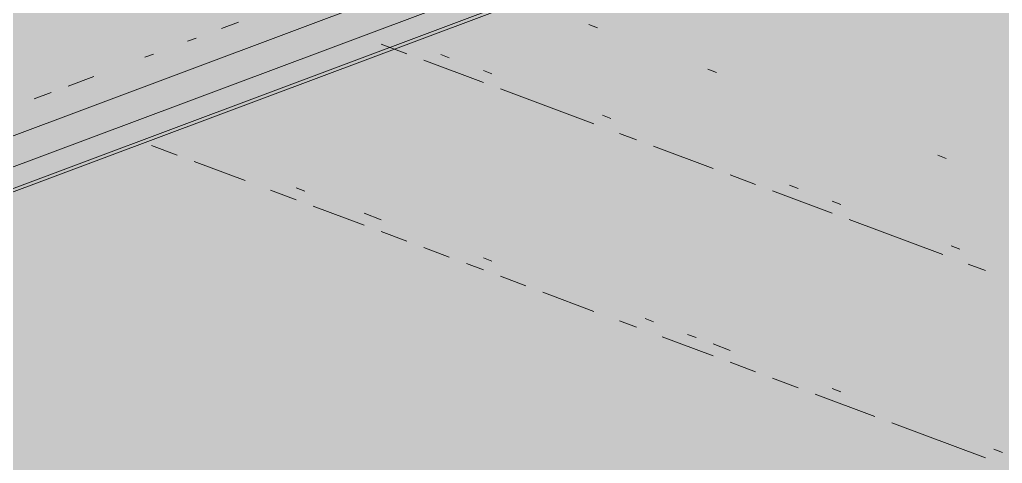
# Paper-space layout '03 3D Building and Roof' of a CAD drawing. Header units: millimetres. Extents: x 5 to 415, y 5 to 292.
# Drawn here: x 53.06 to 60.24, y 77.77 to 81.01 of the extents above; entities that cross this region are included whole.
import ezdxf

# ---------------------------------------------------------------- set-up
doc = ezdxf.new("R2010")
doc.units = ezdxf.units.MM
doc.layers.add('EXISTING', color=7, linetype='Continuous')
doc.layers.add('IMAGES', color=7, linetype='Continuous')

# ---------------------------------------------------------------- blocks, each defined once
blk = doc.blocks.new('SHEET_03')
at = {"layer": 'EXISTING', "color": 250, "lineweight": 9}
for p, q in [((46.6851, 77.7896), (71.6069, 87.1254)), ((71.4677, 86.8449), (46.7329, 77.5791)), ((46.6851, 77.4043), (71.4822, 86.6934)), ((46.5602, 77.332), (71.3573, 86.6212)), ((54.5351, 80.943), (54.6597, 80.9896)), ((57.2813, 80.948), (57.2191, 80.9713)), ((54.2859, 80.8496), (54.3482, 80.8729)), ((55.8885, 80.7581), (55.7019, 80.828)), ((53.9744, 80.7329), (54.0367, 80.7562)), ((56.1372, 80.7524), (56.1994, 80.7291)), ((56.4481, 80.5485), (56.0128, 80.7116)), ((53.4136, 80.5228), (53.6005, 80.5929)), ((56.4481, 80.6359), (56.5102, 80.6126)), ((58.1518, 80.622), (58.0896, 80.6453)), ((53.1644, 80.4295), (53.289, 80.4762)), ((57.2564, 80.2457), (56.5724, 80.5019)), ((57.3186, 80.3098), (57.3807, 80.2865)), ((57.5673, 80.1292), (57.4429, 80.1758)), ((54.2097, 80.0177), (54.0231, 80.0875)), ((58.1269, 79.9196), (57.6916, 80.0827)), ((59.8306, 79.9931), (59.7684, 80.0164)), ((54.7071, 79.8313), (54.334, 79.9711)), ((58.4378, 79.8032), (58.2512, 79.873)), ((58.6865, 79.7974), (58.7486, 79.7741)), ((55.0802, 79.6916), (54.8936, 79.7615)), ((55.0802, 79.779), (55.1423, 79.7557)), ((58.9974, 79.5935), (58.5621, 79.7566)), ((55.5776, 79.5052), (55.2045, 79.645)), ((58.9974, 79.6809), (59.0595, 79.6576)), ((55.5776, 79.5926), (55.7019, 79.5461)), ((59.8057, 79.2907), (59.1217, 79.5469)), ((55.8885, 79.3888), (55.7019, 79.4587)), ((56.1994, 79.2723), (56.0128, 79.3422)), ((59.8678, 79.3548), (59.93, 79.3315)), ((56.4481, 79.1791), (56.3237, 79.2257)), ((56.4481, 79.2666), (56.5102, 79.2433)), ((60.1166, 79.1743), (59.9922, 79.2209)), ((56.759, 79.0627), (56.5724, 79.1326)), ((57.2564, 78.8763), (56.8833, 79.0161)), ((57.5673, 78.7599), (57.4429, 78.8065)), ((57.6294, 78.824), (57.6916, 78.8007)), ((58.1269, 78.5503), (57.7538, 78.69)), ((57.9403, 78.7075), (58.0025, 78.6842)), ((58.1269, 78.6377), (58.2512, 78.5911)), ((58.4378, 78.4338), (58.2512, 78.5037)), ((58.7486, 78.3173), (58.5621, 78.3872)), ((58.9974, 78.3116), (59.0595, 78.2883)), ((59.3082, 78.1077), (58.873, 78.2707)), ((60.1166, 77.8049), (59.4326, 78.0611)), ((60.1787, 77.869), (60.2409, 77.8457))]:
    blk.add_line(p, q, dxfattribs=at)
at = {"layer": 'IMAGES', "color": 7}
for points in [[(52.997, 80.9714), (53.1684, 80.9714), (52.997, 81.1429), (53.1684, 81.1429)], [(53.1684, 80.9714), (53.8538, 80.9714), (53.1684, 81.1429), (53.8538, 81.1429)], [(53.8538, 80.9714), (54.1966, 80.9714), (53.8538, 81.1429), (54.1966, 81.1429)], [(54.1966, 80.9714), (54.3679, 80.9714), (54.1966, 81.1429), (54.3679, 81.1429)], [(54.3679, 80.9714), (54.5393, 80.9714), (54.3679, 81.1429), (54.5393, 81.1429)], [(54.5393, 80.9714), (54.7106, 80.9714), (54.5393, 81.1429), (54.7106, 81.1429)], [(54.7106, 80.9714), (55.0534, 80.9714), (54.7106, 81.1429), (55.0534, 81.1429)], [(55.0534, 80.9714), (55.2247, 80.9714), (55.0534, 81.1429), (55.2247, 81.1429)], [(55.2247, 80.9714), (55.5675, 80.9714), (55.2247, 81.1429), (55.5675, 81.1429)], [(55.5675, 80.9714), (56.2529, 80.9714), (55.5675, 81.1429), (56.2529, 81.1429)], [(56.2529, 80.9714), (56.767, 80.9714), (56.2529, 81.1429), (56.767, 81.1429)], [(56.767, 80.9714), (57.1097, 80.9714), (56.767, 81.1429), (57.1097, 81.1429)], [(57.1097, 80.9714), (57.2811, 80.9714), (57.1097, 81.1429), (57.2811, 81.1429)], [(57.2811, 80.9714), (57.6238, 80.9714), (57.2811, 81.1429), (57.6238, 81.1429)], [(57.6238, 80.9714), (66.5347, 80.9714), (57.6238, 81.1429), (66.5347, 81.1429)], [(52.997, 80.8), (53.1684, 80.8), (52.997, 80.9714), (53.1684, 80.9714)], [(53.1684, 80.8), (53.6825, 80.8), (53.1684, 80.9714), (53.6825, 80.9714)], [(53.6825, 80.8), (53.8538, 80.8), (53.6825, 80.9714), (53.8538, 80.9714)], [(53.8538, 80.8), (54.1966, 80.8), (53.8538, 80.9714), (54.1966, 80.9714)], [(54.1966, 80.8), (54.3679, 80.8), (54.1966, 80.9714), (54.3679, 80.9714)], [(54.3679, 80.8), (55.3961, 80.8), (54.3679, 80.9714), (55.3961, 80.9714)], [(55.3961, 80.8), (55.5675, 80.8), (55.3961, 80.9714), (55.5675, 80.9714)], [(55.5675, 80.8), (56.2529, 80.8), (55.5675, 80.9714), (56.2529, 80.9714)], [(56.2529, 80.8), (56.4243, 80.8), (56.2529, 80.9714), (56.4243, 80.9714)], [(56.4243, 80.8), (56.5956, 80.8), (56.4243, 80.9714), (56.5956, 80.9714)], [(56.5956, 80.8), (56.767, 80.8), (56.5956, 80.9714), (56.767, 80.9714)], [(56.767, 80.8), (57.1097, 80.8), (56.767, 80.9714), (57.1097, 80.9714)], [(57.1097, 80.8), (57.2811, 80.8), (57.1097, 80.9714), (57.2811, 80.9714)], [(57.2811, 80.8), (57.4525, 80.8), (57.2811, 80.9714), (57.4525, 80.9714)], [(57.4525, 80.8), (57.6238, 80.8), (57.4525, 80.9714), (57.6238, 80.9714)], [(57.6238, 80.8), (57.7952, 80.8), (57.6238, 80.9714), (57.7952, 80.9714)], [(57.7952, 80.8), (57.9665, 80.8), (57.7952, 80.9714), (57.9665, 80.9714)], [(57.9665, 80.8), (58.1379, 80.8), (57.9665, 80.9714), (58.1379, 80.9714)], [(58.1379, 80.8), (65.8492, 80.8), (58.1379, 80.9714), (65.8492, 80.9714)], [(52.997, 80.6286), (53.1684, 80.6286), (52.997, 80.8), (53.1684, 80.8)], [(53.1684, 80.6286), (53.3397, 80.6286), (53.1684, 80.8), (53.3397, 80.8)], [(53.3397, 80.6286), (53.5111, 80.6286), (53.3397, 80.8), (53.5111, 80.8)], [(53.5111, 80.6286), (53.6825, 80.6286), (53.5111, 80.8), (53.6825, 80.8)], [(53.6825, 80.6286), (53.8538, 80.6286), (53.6825, 80.8), (53.8538, 80.8)], [(53.8538, 80.6286), (54.0252, 80.6286), (53.8538, 80.8), (54.0252, 80.8)], [(54.0252, 80.6286), (54.1966, 80.6286), (54.0252, 80.8), (54.1966, 80.8)], [(54.1966, 80.6286), (54.3679, 80.6286), (54.1966, 80.8), (54.3679, 80.8)], [(54.3679, 80.6286), (55.2247, 80.6286), (54.3679, 80.8), (55.2247, 80.8)], [(55.2247, 80.6286), (55.7388, 80.6286), (55.2247, 80.8), (55.7388, 80.8)], [(55.7388, 80.6286), (55.9102, 80.6286), (55.7388, 80.8), (55.9102, 80.8)], [(55.9102, 80.6286), (56.0816, 80.6286), (55.9102, 80.8), (56.0816, 80.8)], [(56.0816, 80.6286), (56.2529, 80.6286), (56.0816, 80.8), (56.2529, 80.8)], [(56.2529, 80.6286), (56.4243, 80.6286), (56.2529, 80.8), (56.4243, 80.8)], [(56.4243, 80.6286), (56.5956, 80.6286), (56.4243, 80.8), (56.5956, 80.8)], [(56.5956, 80.6286), (56.767, 80.6286), (56.5956, 80.8), (56.767, 80.8)], [(56.767, 80.6286), (56.9384, 80.6286), (56.767, 80.8), (56.9384, 80.8)], [(56.9384, 80.6286), (57.2811, 80.6286), (56.9384, 80.8), (57.2811, 80.8)], [(57.2811, 80.6286), (57.4525, 80.6286), (57.2811, 80.8), (57.4525, 80.8)], [(57.4525, 80.6286), (57.6238, 80.6286), (57.4525, 80.8), (57.6238, 80.8)], [(57.6238, 80.6286), (57.7952, 80.6286), (57.6238, 80.8), (57.7952, 80.8)], [(57.7952, 80.6286), (57.9665, 80.6286), (57.7952, 80.8), (57.9665, 80.8)], [(57.9665, 80.6286), (58.1379, 80.6286), (57.9665, 80.8), (58.1379, 80.8)], [(58.1379, 80.6286), (58.4806, 80.6286), (58.1379, 80.8), (58.4806, 80.8)], [(58.4806, 80.6286), (58.652, 80.6286), (58.4806, 80.8), (58.652, 80.8)], [(58.652, 80.6286), (58.8234, 80.6286), (58.652, 80.8), (58.8234, 80.8)], [(58.8234, 80.6286), (65.3352, 80.6286), (58.8234, 80.8), (65.3352, 80.8)], [(52.997, 80.4571), (53.1684, 80.4571), (52.997, 80.6286), (53.1684, 80.6286)], [(53.1684, 80.4571), (53.3397, 80.4571), (53.1684, 80.6286), (53.3397, 80.6286)], [(53.3397, 80.4571), (53.5111, 80.4571), (53.3397, 80.6286), (53.5111, 80.6286)], [(53.5111, 80.4571), (53.6825, 80.4571), (53.5111, 80.6286), (53.6825, 80.6286)], [(53.6825, 80.4571), (54.5393, 80.4571), (53.6825, 80.6286), (54.5393, 80.6286)], [(54.5393, 80.4571), (55.0534, 80.4571), (54.5393, 80.6286), (55.0534, 80.6286)], [(55.0534, 80.4571), (55.2247, 80.4571), (55.0534, 80.6286), (55.2247, 80.6286)], [(55.2247, 80.4571), (55.3961, 80.4571), (55.2247, 80.6286), (55.3961, 80.6286)], [(55.3961, 80.4571), (55.5675, 80.4571), (55.3961, 80.6286), (55.5675, 80.6286)], [(55.5675, 80.4571), (55.7388, 80.4571), (55.5675, 80.6286), (55.7388, 80.6286)], [(55.7388, 80.4571), (55.9102, 80.4571), (55.7388, 80.6286), (55.9102, 80.6286)], [(55.9102, 80.4571), (56.0816, 80.4571), (55.9102, 80.6286), (56.0816, 80.6286)], [(56.0816, 80.4571), (56.2529, 80.4571), (56.0816, 80.6286), (56.2529, 80.6286)], [(56.2529, 80.4571), (56.5956, 80.4571), (56.2529, 80.6286), (56.5956, 80.6286)], [(56.5956, 80.4571), (56.767, 80.4571), (56.5956, 80.6286), (56.767, 80.6286)], [(56.767, 80.4571), (56.9384, 80.4571), (56.767, 80.6286), (56.9384, 80.6286)], [(56.9384, 80.4571), (57.1097, 80.4571), (56.9384, 80.6286), (57.1097, 80.6286)], [(57.1097, 80.4571), (57.2811, 80.4571), (57.1097, 80.6286), (57.2811, 80.6286)], [(57.2811, 80.4571), (57.7952, 80.4571), (57.2811, 80.6286), (57.7952, 80.6286)], [(57.7952, 80.4571), (57.9665, 80.4571), (57.7952, 80.6286), (57.9665, 80.6286)], [(57.9665, 80.2857), (58.1379, 80.2857), (57.9665, 80.6286), (58.1379, 80.6286)], [(58.1379, 80.4571), (58.3093, 80.4571), (58.1379, 80.6286), (58.3093, 80.6286)], [(58.3093, 80.4571), (58.4806, 80.4571), (58.3093, 80.6286), (58.4806, 80.6286)], [(58.4806, 80.4571), (58.8234, 80.4571), (58.4806, 80.6286), (58.8234, 80.6286)], [(58.8234, 80.4571), (58.9947, 80.4571), (58.8234, 80.6286), (58.9947, 80.6286)], [(58.9947, 80.4571), (65.1638, 80.4571), (58.9947, 80.6286), (65.1638, 80.6286)], [(52.997, 80.2857), (53.1684, 80.2857), (52.997, 80.4571), (53.1684, 80.4571)], [(53.1684, 80.2857), (53.3397, 80.2857), (53.1684, 80.4571), (53.3397, 80.4571)], [(53.3397, 80.1143), (53.6825, 80.1143), (53.3397, 80.4571), (53.6825, 80.4571)], [(53.6825, 80.1143), (53.8538, 80.1143), (53.6825, 80.4571), (53.8538, 80.4571)], [(53.8538, 80.2857), (54.1966, 80.2857), (53.8538, 80.4571), (54.1966, 80.4571)], [(54.1966, 80.2857), (54.3679, 80.2857), (54.1966, 80.4571), (54.3679, 80.4571)], [(54.3679, 80.2857), (54.882, 80.2857), (54.3679, 80.4571), (54.882, 80.4571)], [(54.882, 80.2857), (55.0534, 80.2857), (54.882, 80.4571), (55.0534, 80.4571)], [(55.0534, 80.2857), (55.2247, 80.2857), (55.0534, 80.4571), (55.2247, 80.4571)], [(55.2247, 80.1143), (55.3961, 80.1143), (55.2247, 80.4571), (55.3961, 80.4571)], [(55.3961, 80.2857), (55.5675, 80.2857), (55.3961, 80.4571), (55.5675, 80.4571)], [(55.5675, 80.2857), (55.7388, 80.2857), (55.5675, 80.4571), (55.7388, 80.4571)], [(55.7388, 80.2857), (55.9102, 80.2857), (55.7388, 80.4571), (55.9102, 80.4571)], [(55.9102, 80.2857), (56.0816, 80.2857), (55.9102, 80.4571), (56.0816, 80.4571)], [(56.0816, 80.2857), (56.2529, 80.2857), (56.0816, 80.4571), (56.2529, 80.4571)], [(56.2529, 80.2857), (56.4243, 80.2857), (56.2529, 80.4571), (56.4243, 80.4571)], [(56.4243, 80.2857), (56.5956, 80.2857), (56.4243, 80.4571), (56.5956, 80.4571)], [(56.5956, 80.2857), (56.767, 80.2857), (56.5956, 80.4571), (56.767, 80.4571)], [(56.767, 80.2857), (56.9384, 80.2857), (56.767, 80.4571), (56.9384, 80.4571)], [(56.9384, 80.2857), (57.1097, 80.2857), (56.9384, 80.4571), (57.1097, 80.4571)], [(57.1097, 80.2857), (57.2811, 80.2857), (57.1097, 80.4571), (57.2811, 80.4571)], [(57.2811, 80.2857), (57.4525, 80.2857), (57.2811, 80.4571), (57.4525, 80.4571)], [(57.4525, 80.2857), (57.6238, 80.2857), (57.4525, 80.4571), (57.6238, 80.4571)], [(57.6238, 80.2857), (57.7952, 80.2857), (57.6238, 80.4571), (57.7952, 80.4571)], [(57.7952, 80.2857), (57.9665, 80.2857), (57.7952, 80.4571), (57.9665, 80.4571)], [(58.1379, 80.2857), (58.3093, 80.2857), (58.1379, 80.4571), (58.3093, 80.4571)], [(58.3093, 80.2857), (58.4806, 80.2857), (58.3093, 80.4571), (58.4806, 80.4571)], [(58.4806, 80.2857), (58.652, 80.2857), (58.4806, 80.4571), (58.652, 80.4571)], [(58.652, 80.2857), (58.8234, 80.2857), (58.652, 80.4571), (58.8234, 80.4571)], [(58.8234, 80.2857), (58.9947, 80.2857), (58.8234, 80.4571), (58.9947, 80.4571)], [(58.9947, 80.2857), (59.5088, 80.2857), (58.9947, 80.4571), (59.5088, 80.4571)], [(59.5088, 80.2857), (59.6802, 80.2857), (59.5088, 80.4571), (59.6802, 80.4571)], [(59.6802, 80.2857), (64.4783, 80.2857), (59.6802, 80.4571), (64.4783, 80.4571)], [(52.997, 79.9429), (53.3397, 79.9429), (52.997, 80.2857), (53.3397, 80.2857)], [(53.8538, 80.1143), (54.0252, 80.1143), (53.8538, 80.2857), (54.0252, 80.2857)], [(54.0252, 80.1143), (54.1966, 80.1143), (54.0252, 80.2857), (54.1966, 80.2857)], [(54.1966, 80.1143), (54.3679, 80.1143), (54.1966, 80.2857), (54.3679, 80.2857)], [(54.3679, 80.1143), (54.5393, 80.1143), (54.3679, 80.2857), (54.5393, 80.2857)], [(54.5393, 80.1143), (54.7106, 80.1143), (54.5393, 80.2857), (54.7106, 80.2857)], [(54.7106, 80.1143), (54.882, 80.1143), (54.7106, 80.2857), (54.882, 80.2857)], [(54.882, 80.1143), (55.2247, 80.1143), (54.882, 80.2857), (55.2247, 80.2857)], [(55.3961, 80.1143), (56.2529, 80.1143), (55.3961, 80.2857), (56.2529, 80.2857)], [(56.2529, 80.1143), (56.5956, 80.1143), (56.2529, 80.2857), (56.5956, 80.2857)], [(56.5956, 80.1143), (56.767, 80.1143), (56.5956, 80.2857), (56.767, 80.2857)], [(56.767, 80.1143), (56.9384, 80.1143), (56.767, 80.2857), (56.9384, 80.2857)], [(56.9384, 80.1143), (57.1097, 80.1143), (56.9384, 80.2857), (57.1097, 80.2857)], [(57.1097, 80.1143), (57.2811, 80.1143), (57.1097, 80.2857), (57.2811, 80.2857)], [(57.2811, 80.1143), (57.4525, 80.1143), (57.2811, 80.2857), (57.4525, 80.2857)], [(57.4525, 80.1143), (57.6238, 80.1143), (57.4525, 80.2857), (57.6238, 80.2857)], [(57.6238, 80.1143), (57.7952, 80.1143), (57.6238, 80.2857), (57.7952, 80.2857)], [(57.7952, 80.1143), (57.9665, 80.1143), (57.7952, 80.2857), (57.9665, 80.2857)], [(57.9665, 80.1143), (58.3093, 80.1143), (57.9665, 80.2857), (58.3093, 80.2857)], [(58.3093, 80.1143), (58.652, 80.1143), (58.3093, 80.2857), (58.652, 80.2857)], [(58.652, 80.1143), (58.8234, 80.1143), (58.652, 80.2857), (58.8234, 80.2857)], [(58.8234, 80.1143), (58.9947, 80.1143), (58.8234, 80.2857), (58.9947, 80.2857)], [(58.9947, 80.1143), (59.1661, 80.1143), (58.9947, 80.2857), (59.1661, 80.2857)], [(59.1661, 80.1143), (59.3375, 80.1143), (59.1661, 80.2857), (59.3375, 80.2857)], [(59.3375, 80.1143), (59.5088, 80.1143), (59.3375, 80.2857), (59.5088, 80.2857)], [(59.5088, 80.1143), (59.6802, 80.1143), (59.5088, 80.2857), (59.6802, 80.2857)], [(59.6802, 80.1143), (59.8515, 80.1143), (59.6802, 80.2857), (59.8515, 80.2857)], [(59.8515, 80.1143), (60.0229, 80.1143), (59.8515, 80.2857), (60.0229, 80.2857)], [(60.0229, 80.1143), (64.1356, 80.1143), (60.0229, 80.2857), (64.1356, 80.2857)], [(53.3397, 79.9429), (53.5111, 79.9429), (53.3397, 80.1143), (53.5111, 80.1143)], [(53.5111, 79.9429), (53.6825, 79.9429), (53.5111, 80.1143), (53.6825, 80.1143)], [(53.6825, 79.9429), (54.1966, 79.9429), (53.6825, 80.1143), (54.1966, 80.1143)], [(54.1966, 79.9429), (54.3679, 79.9429), (54.1966, 80.1143), (54.3679, 80.1143)], [(54.3679, 79.9429), (54.5393, 79.9429), (54.3679, 80.1143), (54.5393, 80.1143)], [(54.5393, 79.9429), (54.7106, 79.9429), (54.5393, 80.1143), (54.7106, 80.1143)], [(54.7106, 79.9429), (54.882, 79.9429), (54.7106, 80.1143), (54.882, 80.1143)], [(54.882, 79.9429), (55.0534, 79.9429), (54.882, 80.1143), (55.0534, 80.1143)], [(55.0534, 79.9429), (55.2247, 79.9429), (55.0534, 80.1143), (55.2247, 80.1143)], [(55.2247, 79.9429), (55.3961, 79.9429), (55.2247, 80.1143), (55.3961, 80.1143)], [(55.3961, 79.9429), (55.5675, 79.9429), (55.3961, 80.1143), (55.5675, 80.1143)], [(55.5675, 79.9429), (55.7388, 79.9429), (55.5675, 80.1143), (55.7388, 80.1143)], [(55.7388, 79.9429), (56.767, 79.9429), (55.7388, 80.1143), (56.767, 80.1143)], [(56.767, 79.9429), (56.9384, 79.9429), (56.767, 80.1143), (56.9384, 80.1143)], [(56.9384, 79.9429), (57.1097, 79.9429), (56.9384, 80.1143), (57.1097, 80.1143)], [(57.1097, 79.9429), (57.4525, 79.9429), (57.1097, 80.1143), (57.4525, 80.1143)], [(57.4525, 79.9429), (57.6238, 79.9429), (57.4525, 80.1143), (57.6238, 80.1143)], [(57.6238, 79.9429), (57.9665, 79.9429), (57.6238, 80.1143), (57.9665, 80.1143)], [(57.9665, 79.9429), (58.3093, 79.9429), (57.9665, 80.1143), (58.3093, 80.1143)], [(58.3093, 79.9429), (58.4806, 79.9429), (58.3093, 80.1143), (58.4806, 80.1143)], [(58.4806, 79.9429), (58.8234, 79.9429), (58.4806, 80.1143), (58.8234, 80.1143)], [(58.8234, 79.9429), (59.3375, 79.9429), (58.8234, 80.1143), (59.3375, 80.1143)], [(59.3375, 79.9429), (59.5088, 79.9429), (59.3375, 80.1143), (59.5088, 80.1143)], [(59.5088, 79.9429), (59.6802, 79.9429), (59.5088, 80.1143), (59.6802, 80.1143)], [(59.6802, 79.9429), (59.8515, 79.9429), (59.6802, 80.1143), (59.8515, 80.1143)], [(59.8515, 79.9429), (60.0229, 79.9429), (59.8515, 80.1143), (60.0229, 80.1143)], [(60.0229, 79.9429), (60.1943, 79.9429), (60.0229, 80.1143), (60.1943, 80.1143)], [(60.1943, 79.9429), (60.3656, 79.9429), (60.1943, 80.1143), (60.3656, 80.1143)], [(52.997, 79.7714), (53.1684, 79.7714), (52.997, 79.9429), (53.1684, 79.9429)], [(53.1684, 79.7714), (53.3397, 79.7714), (53.1684, 79.9429), (53.3397, 79.9429)], [(53.3397, 79.7714), (53.5111, 79.7714), (53.3397, 79.9429), (53.5111, 79.9429)], [(53.5111, 79.7714), (53.6825, 79.7714), (53.5111, 79.9429), (53.6825, 79.9429)], [(53.6825, 79.7714), (54.0252, 79.7714), (53.6825, 79.9429), (54.0252, 79.9429)], [(54.0252, 79.7714), (54.1966, 79.7714), (54.0252, 79.9429), (54.1966, 79.9429)], [(54.1966, 79.7714), (54.3679, 79.7714), (54.1966, 79.9429), (54.3679, 79.9429)], [(54.3679, 79.7714), (54.7106, 79.7714), (54.3679, 79.9429), (54.7106, 79.9429)], [(54.7106, 79.7714), (55.0534, 79.7714), (54.7106, 79.9429), (55.0534, 79.9429)], [(55.0534, 79.7714), (55.2247, 79.7714), (55.0534, 79.9429), (55.2247, 79.9429)], [(55.2247, 79.7714), (55.3961, 79.7714), (55.2247, 79.9429), (55.3961, 79.9429)], [(55.3961, 79.7714), (55.5675, 79.7714), (55.3961, 79.9429), (55.5675, 79.9429)], [(55.5675, 79.7714), (55.7388, 79.7714), (55.5675, 79.9429), (55.7388, 79.9429)], [(55.7388, 79.7714), (55.9102, 79.7714), (55.7388, 79.9429), (55.9102, 79.9429)], [(55.9102, 79.7714), (57.4525, 79.7714), (55.9102, 79.9429), (57.4525, 79.9429)], [(57.4525, 79.7714), (57.6238, 79.7714), (57.4525, 79.9429), (57.6238, 79.9429)], [(57.6238, 79.7714), (57.7952, 79.7714), (57.6238, 79.9429), (57.7952, 79.9429)], [(57.7952, 79.7714), (57.9665, 79.7714), (57.7952, 79.9429), (57.9665, 79.9429)], [(57.9665, 79.7714), (58.1379, 79.7714), (57.9665, 79.9429), (58.1379, 79.9429)], [(58.1379, 79.7714), (58.3093, 79.7714), (58.1379, 79.9429), (58.3093, 79.9429)], [(58.3093, 79.7714), (58.4806, 79.7714), (58.3093, 79.9429), (58.4806, 79.9429)], [(58.4806, 79.7714), (58.8234, 79.7714), (58.4806, 79.9429), (58.8234, 79.9429)], [(58.8234, 79.7714), (58.9947, 79.7714), (58.8234, 79.9429), (58.9947, 79.9429)], [(58.9947, 79.7714), (59.1661, 79.7714), (58.9947, 79.9429), (59.1661, 79.9429)], [(59.1661, 79.7714), (59.3375, 79.7714), (59.1661, 79.9429), (59.3375, 79.9429)], [(59.3375, 79.7714), (59.5088, 79.7714), (59.3375, 79.9429), (59.5088, 79.9429)], [(59.5088, 79.7714), (59.8515, 79.7714), (59.5088, 79.9429), (59.8515, 79.9429)], [(59.8515, 79.7714), (60.0229, 79.7714), (59.8515, 79.9429), (60.0229, 79.9429)], [(60.0229, 79.7714), (60.1943, 79.7714), (60.0229, 79.9429), (60.1943, 79.9429)], [(60.1943, 79.7714), (60.3656, 79.7714), (60.1943, 79.9429), (60.3656, 79.9429)], [(52.6543, 79.6), (53.1684, 79.6), (52.6543, 79.7714), (53.1684, 79.7714)], [(53.1684, 79.6), (53.5111, 79.6), (53.1684, 79.7714), (53.5111, 79.7714)], [(53.5111, 79.6), (53.6825, 79.6), (53.5111, 79.7714), (53.6825, 79.7714)], [(53.6825, 79.6), (54.3679, 79.6), (53.6825, 79.7714), (54.3679, 79.7714)], [(54.3679, 79.6), (54.5393, 79.6), (54.3679, 79.7714), (54.5393, 79.7714)], [(54.5393, 79.6), (54.7106, 79.6), (54.5393, 79.7714), (54.7106, 79.7714)], [(54.7106, 79.6), (54.882, 79.6), (54.7106, 79.7714), (54.882, 79.7714)], [(54.882, 79.6), (55.0534, 79.6), (54.882, 79.7714), (55.0534, 79.7714)], [(55.0534, 79.6), (55.2247, 79.6), (55.0534, 79.7714), (55.2247, 79.7714)], [(55.2247, 79.6), (55.3961, 79.6), (55.2247, 79.7714), (55.3961, 79.7714)], [(55.3961, 79.6), (55.5675, 79.6), (55.3961, 79.7714), (55.5675, 79.7714)], [(55.5675, 79.6), (55.7388, 79.6), (55.5675, 79.7714), (55.7388, 79.7714)], [(55.7388, 79.6), (55.9102, 79.6), (55.7388, 79.7714), (55.9102, 79.7714)], [(55.9102, 79.6), (56.2529, 79.6), (55.9102, 79.7714), (56.2529, 79.7714)], [(56.2529, 79.6), (57.6238, 79.6), (56.2529, 79.7714), (57.6238, 79.7714)], [(57.6238, 79.6), (57.9665, 79.6), (57.6238, 79.7714), (57.9665, 79.7714)], [(57.9665, 79.6), (58.1379, 79.6), (57.9665, 79.7714), (58.1379, 79.7714)], [(58.1379, 79.6), (58.3093, 79.6), (58.1379, 79.7714), (58.3093, 79.7714)], [(58.3093, 79.6), (58.4806, 79.6), (58.3093, 79.7714), (58.4806, 79.7714)], [(58.4806, 79.6), (58.652, 79.6), (58.4806, 79.7714), (58.652, 79.7714)], [(58.652, 79.6), (58.9947, 79.6), (58.652, 79.7714), (58.9947, 79.7714)], [(58.9947, 79.6), (59.1661, 79.6), (58.9947, 79.7714), (59.1661, 79.7714)], [(59.1661, 79.6), (59.3375, 79.6), (59.1661, 79.7714), (59.3375, 79.7714)], [(59.3375, 79.6), (59.8515, 79.6), (59.3375, 79.7714), (59.8515, 79.7714)], [(59.8515, 79.6), (60.1943, 79.6), (59.8515, 79.7714), (60.1943, 79.7714)], [(60.1943, 79.6), (60.3656, 79.6), (60.1943, 79.7714), (60.3656, 79.7714)], [(52.997, 79.4286), (53.3397, 79.4286), (52.997, 79.6), (53.3397, 79.6)], [(53.3397, 79.4286), (54.7106, 79.4286), (53.3397, 79.6), (54.7106, 79.6)], [(54.7106, 79.4286), (54.882, 79.4286), (54.7106, 79.6), (54.882, 79.6)], [(54.882, 79.4286), (55.0534, 79.4286), (54.882, 79.6), (55.0534, 79.6)], [(55.0534, 79.4286), (55.2247, 79.4286), (55.0534, 79.6), (55.2247, 79.6)], [(55.2247, 79.4286), (55.3961, 79.4286), (55.2247, 79.6), (55.3961, 79.6)], [(55.3961, 79.4286), (55.5675, 79.4286), (55.3961, 79.6), (55.5675, 79.6)], [(55.5675, 79.4286), (55.7388, 79.4286), (55.5675, 79.6), (55.7388, 79.6)], [(55.7388, 79.4286), (55.9102, 79.4286), (55.7388, 79.6), (55.9102, 79.6)], [(55.9102, 79.4286), (56.0816, 79.4286), (55.9102, 79.6), (56.0816, 79.6)], [(56.0816, 79.4286), (56.2529, 79.4286), (56.0816, 79.6), (56.2529, 79.6)], [(56.2529, 79.4286), (56.4243, 79.4286), (56.2529, 79.6), (56.4243, 79.6)], [(56.4243, 79.4286), (56.5956, 79.4286), (56.4243, 79.6), (56.5956, 79.6)], [(56.5956, 79.4286), (56.767, 79.4286), (56.5956, 79.6), (56.767, 79.6)], [(56.767, 79.4286), (58.1379, 79.4286), (56.767, 79.6), (58.1379, 79.6)], [(58.1379, 79.4286), (58.3093, 79.4286), (58.1379, 79.6), (58.3093, 79.6)], [(58.3093, 79.4286), (58.4806, 79.4286), (58.3093, 79.6), (58.4806, 79.6)], [(58.4806, 79.4286), (58.652, 79.4286), (58.4806, 79.6), (58.652, 79.6)], [(58.652, 79.4286), (58.8234, 79.4286), (58.652, 79.6), (58.8234, 79.6)], [(58.8234, 79.4286), (58.9947, 79.4286), (58.8234, 79.6), (58.9947, 79.6)], [(58.9947, 79.4286), (59.1661, 79.4286), (58.9947, 79.6), (59.1661, 79.6)], [(59.1661, 79.4286), (59.3375, 79.4286), (59.1661, 79.6), (59.3375, 79.6)], [(59.3375, 79.4286), (59.5088, 79.4286), (59.3375, 79.6), (59.5088, 79.6)], [(59.5088, 79.4286), (60.1943, 79.4286), (59.5088, 79.6), (60.1943, 79.6)], [(60.1943, 79.4286), (60.3656, 79.4286), (60.1943, 79.6), (60.3656, 79.6)], [(52.8257, 79.2571), (55.2247, 79.2571), (52.8257, 79.4286), (55.2247, 79.4286)], [(55.2247, 79.2571), (55.3961, 79.2571), (55.2247, 79.4286), (55.3961, 79.4286)], [(55.3961, 79.2571), (55.5675, 79.2571), (55.3961, 79.4286), (55.5675, 79.4286)], [(55.5675, 79.2571), (55.7388, 79.2571), (55.5675, 79.4286), (55.7388, 79.4286)], [(55.7388, 79.2571), (56.0816, 79.2571), (55.7388, 79.4286), (56.0816, 79.4286)], [(56.0816, 79.2571), (56.2529, 79.2571), (56.0816, 79.4286), (56.2529, 79.4286)], [(56.2529, 79.2571), (56.4243, 79.2571), (56.2529, 79.4286), (56.4243, 79.4286)], [(56.4243, 79.2571), (56.5956, 79.2571), (56.4243, 79.4286), (56.5956, 79.4286)], [(56.5956, 79.2571), (56.767, 79.2571), (56.5956, 79.4286), (56.767, 79.4286)], [(56.767, 79.2571), (56.9384, 79.2571), (56.767, 79.4286), (56.9384, 79.4286)], [(56.9384, 79.2571), (57.1097, 79.2571), (56.9384, 79.4286), (57.1097, 79.4286)], [(57.1097, 79.2571), (57.2811, 79.2571), (57.1097, 79.4286), (57.2811, 79.4286)], [(57.2811, 79.2571), (58.8234, 79.2571), (57.2811, 79.4286), (58.8234, 79.4286)], [(58.8234, 79.2571), (59.1661, 79.2571), (58.8234, 79.4286), (59.1661, 79.4286)], [(59.1661, 79.2571), (59.3375, 79.2571), (59.1661, 79.4286), (59.3375, 79.4286)], [(59.3375, 79.2571), (59.5088, 79.2571), (59.3375, 79.4286), (59.5088, 79.4286)], [(59.5088, 79.2571), (60.0229, 79.2571), (59.5088, 79.4286), (60.0229, 79.4286)], [(60.0229, 79.2571), (60.1943, 79.2571), (60.0229, 79.4286), (60.1943, 79.4286)], [(60.1943, 79.2571), (60.537, 79.2571), (60.1943, 79.4286), (60.537, 79.4286)], [(52.3116, 79.0857), (55.7388, 79.0857), (52.3116, 79.2571), (55.7388, 79.2571)], [(55.7388, 79.0857), (55.9102, 79.0857), (55.7388, 79.2571), (55.9102, 79.2571)], [(55.9102, 79.0857), (56.0816, 79.0857), (55.9102, 79.2571), (56.0816, 79.2571)], [(56.0816, 79.0857), (56.2529, 79.0857), (56.0816, 79.2571), (56.2529, 79.2571)], [(56.2529, 79.0857), (56.4243, 79.0857), (56.2529, 79.2571), (56.4243, 79.2571)], [(56.4243, 79.0857), (56.767, 79.0857), (56.4243, 79.2571), (56.767, 79.2571)], [(56.767, 79.0857), (56.9384, 79.0857), (56.767, 79.2571), (56.9384, 79.2571)], [(56.9384, 79.0857), (57.6238, 79.0857), (56.9384, 79.2571), (57.6238, 79.2571)], [(57.6238, 79.0857), (57.9665, 79.0857), (57.6238, 79.2571), (57.9665, 79.2571)], [(57.9665, 79.0857), (58.3093, 79.0857), (57.9665, 79.2571), (58.3093, 79.2571)], [(58.3093, 79.0857), (59.1661, 79.0857), (58.3093, 79.2571), (59.1661, 79.2571)], [(59.1661, 79.0857), (59.6802, 79.0857), (59.1661, 79.2571), (59.6802, 79.2571)], [(59.6802, 79.0857), (59.8515, 79.0857), (59.6802, 79.2571), (59.8515, 79.2571)], [(59.8515, 79.0857), (60.0229, 79.0857), (59.8515, 79.2571), (60.0229, 79.2571)], [(60.0229, 79.0857), (60.1943, 79.0857), (60.0229, 79.2571), (60.1943, 79.2571)], [(60.1943, 78.9143), (60.537, 78.9143), (60.1943, 79.2571), (60.537, 79.2571)], [(51.9688, 78.9143), (56.0816, 78.9143), (51.9688, 79.0857), (56.0816, 79.0857)], [(56.0816, 78.9143), (56.2529, 78.9143), (56.0816, 79.0857), (56.2529, 79.0857)], [(56.2529, 78.9143), (56.4243, 78.9143), (56.2529, 79.0857), (56.4243, 79.0857)], [(56.4243, 78.9143), (56.767, 78.9143), (56.4243, 79.0857), (56.767, 79.0857)], [(56.767, 78.9143), (56.9384, 78.9143), (56.767, 79.0857), (56.9384, 79.0857)], [(56.9384, 78.9143), (57.1097, 78.9143), (56.9384, 79.0857), (57.1097, 79.0857)], [(57.1097, 78.9143), (57.2811, 78.9143), (57.1097, 79.0857), (57.2811, 79.0857)], [(57.2811, 78.9143), (57.4525, 78.9143), (57.2811, 79.0857), (57.4525, 79.0857)], [(57.4525, 78.9143), (57.6238, 78.9143), (57.4525, 79.0857), (57.6238, 79.0857)], [(57.6238, 78.9143), (57.7952, 78.9143), (57.6238, 79.0857), (57.7952, 79.0857)], [(57.7952, 78.9143), (57.9665, 78.9143), (57.7952, 79.0857), (57.9665, 79.0857)], [(57.9665, 78.9143), (58.1379, 78.9143), (57.9665, 79.0857), (58.1379, 79.0857)], [(58.1379, 78.9143), (58.3093, 78.9143), (58.1379, 79.0857), (58.3093, 79.0857)], [(58.3093, 78.9143), (58.4806, 78.9143), (58.3093, 79.0857), (58.4806, 79.0857)], [(58.4806, 78.9143), (59.6802, 78.9143), (58.4806, 79.0857), (59.6802, 79.0857)], [(59.6802, 78.9143), (60.0229, 78.9143), (59.6802, 79.0857), (60.0229, 79.0857)], [(60.0229, 78.9143), (60.1943, 78.9143), (60.0229, 79.0857), (60.1943, 79.0857)], [(51.4547, 78.7429), (56.4243, 78.7429), (51.4547, 78.9143), (56.4243, 78.9143)], [(56.4243, 78.7429), (56.767, 78.7429), (56.4243, 78.9143), (56.767, 78.9143)], [(56.767, 78.7429), (56.9384, 78.7429), (56.767, 78.9143), (56.9384, 78.9143)], [(56.9384, 78.7429), (57.1097, 78.7429), (56.9384, 78.9143), (57.1097, 78.9143)], [(57.1097, 78.7429), (57.2811, 78.7429), (57.1097, 78.9143), (57.2811, 78.9143)], [(57.2811, 78.7429), (57.4525, 78.7429), (57.2811, 78.9143), (57.4525, 78.9143)], [(57.4525, 78.7429), (57.7952, 78.7429), (57.4525, 78.9143), (57.7952, 78.9143)], [(57.7952, 78.7429), (57.9665, 78.7429), (57.7952, 78.9143), (57.9665, 78.9143)], [(57.9665, 78.7429), (58.1379, 78.7429), (57.9665, 78.9143), (58.1379, 78.9143)], [(58.1379, 78.7429), (58.3093, 78.7429), (58.1379, 78.9143), (58.3093, 78.9143)], [(58.3093, 78.7429), (58.4806, 78.7429), (58.3093, 78.9143), (58.4806, 78.9143)], [(58.4806, 78.7429), (58.652, 78.7429), (58.4806, 78.9143), (58.652, 78.9143)], [(58.652, 78.7429), (60.0229, 78.7429), (58.652, 78.9143), (60.0229, 78.9143)], [(60.0229, 78.7429), (60.1943, 78.7429), (60.0229, 78.9143), (60.1943, 78.9143)], [(60.1943, 78.7429), (60.537, 78.7429), (60.1943, 78.9143), (60.537, 78.9143)], [(50.9407, 78.5714), (57.1097, 78.5714), (50.9407, 78.7429), (57.1097, 78.7429)], [(57.1097, 78.5714), (57.2811, 78.5714), (57.1097, 78.7429), (57.2811, 78.7429)], [(57.2811, 78.5714), (57.4525, 78.5714), (57.2811, 78.7429), (57.4525, 78.7429)], [(57.4525, 78.5714), (57.7952, 78.5714), (57.4525, 78.7429), (57.7952, 78.7429)], [(57.7952, 78.5714), (57.9665, 78.5714), (57.7952, 78.7429), (57.9665, 78.7429)], [(57.9665, 78.5714), (58.3093, 78.5714), (57.9665, 78.7429), (58.3093, 78.7429)], [(58.3093, 78.5714), (58.4806, 78.5714), (58.3093, 78.7429), (58.4806, 78.7429)], [(58.4806, 78.5714), (58.652, 78.5714), (58.4806, 78.7429), (58.652, 78.7429)], [(58.652, 78.5714), (58.9947, 78.5714), (58.652, 78.7429), (58.9947, 78.7429)], [(58.9947, 78.5714), (60.537, 78.5714), (58.9947, 78.7429), (60.537, 78.7429)], [(50.5979, 78.4), (57.4525, 78.4), (50.5979, 78.5714), (57.4525, 78.5714)], [(57.4525, 78.4), (57.6238, 78.4), (57.4525, 78.5714), (57.6238, 78.5714)], [(57.6238, 78.4), (57.7952, 78.4), (57.6238, 78.5714), (57.7952, 78.5714)], [(57.7952, 78.4), (57.9665, 78.4), (57.7952, 78.5714), (57.9665, 78.5714)], [(57.9665, 78.4), (58.1379, 78.4), (57.9665, 78.5714), (58.1379, 78.5714)], [(58.1379, 78.4), (58.3093, 78.4), (58.1379, 78.5714), (58.3093, 78.5714)], [(58.3093, 78.4), (58.652, 78.4), (58.3093, 78.5714), (58.652, 78.5714)], [(58.652, 78.4), (58.8234, 78.4), (58.652, 78.5714), (58.8234, 78.5714)], [(58.8234, 78.4), (59.1661, 78.4), (58.8234, 78.5714), (59.1661, 78.5714)], [(59.1661, 78.4), (59.3375, 78.4), (59.1661, 78.5714), (59.3375, 78.5714)], [(59.3375, 78.4), (59.5088, 78.4), (59.3375, 78.5714), (59.5088, 78.5714)], [(59.5088, 78.4), (61.0511, 78.4), (59.5088, 78.5714), (61.0511, 78.5714)], [(50.0838, 78.2286), (57.9665, 78.2286), (50.0838, 78.4), (57.9665, 78.4)], [(57.9665, 78.2286), (58.1379, 78.2286), (57.9665, 78.4), (58.1379, 78.4)], [(58.1379, 78.2286), (58.4806, 78.2286), (58.1379, 78.4), (58.4806, 78.4)], [(58.4806, 78.2286), (58.652, 78.2286), (58.4806, 78.4), (58.652, 78.4)], [(58.652, 78.2286), (58.8234, 78.2286), (58.652, 78.4), (58.8234, 78.4)], [(58.8234, 78.2286), (59.1661, 78.2286), (58.8234, 78.4), (59.1661, 78.4)], [(59.1661, 78.2286), (59.3375, 78.2286), (59.1661, 78.4), (59.3375, 78.4)], [(59.3375, 78.2286), (59.5088, 78.2286), (59.3375, 78.4), (59.5088, 78.4)], [(59.5088, 78.2286), (59.8515, 78.2286), (59.5088, 78.4), (59.8515, 78.4)], [(59.8515, 78.2286), (61.3938, 78.2286), (59.8515, 78.4), (61.3938, 78.4)], [(49.7411, 78.0571), (58.3093, 78.0571), (49.7411, 78.2286), (58.3093, 78.2286)], [(58.3093, 78.0571), (58.4806, 78.0571), (58.3093, 78.2286), (58.4806, 78.2286)], [(58.4806, 78.0571), (58.652, 78.0571), (58.4806, 78.2286), (58.652, 78.2286)], [(58.652, 78.0571), (58.8234, 78.0571), (58.652, 78.2286), (58.8234, 78.2286)], [(58.8234, 78.0571), (58.9947, 78.0571), (58.8234, 78.2286), (58.9947, 78.2286)], [(58.9947, 78.0571), (59.1661, 78.0571), (58.9947, 78.2286), (59.1661, 78.2286)], [(59.1661, 78.0571), (59.3375, 78.0571), (59.1661, 78.2286), (59.3375, 78.2286)], [(59.3375, 78.0571), (59.5088, 78.0571), (59.3375, 78.2286), (59.5088, 78.2286)], [(59.5088, 78.0571), (59.6802, 78.0571), (59.5088, 78.2286), (59.6802, 78.2286)], [(59.6802, 78.0571), (59.8515, 78.0571), (59.6802, 78.2286), (59.8515, 78.2286)], [(59.8515, 78.0571), (60.0229, 78.0571), (59.8515, 78.2286), (60.0229, 78.2286)], [(60.0229, 78.0571), (60.1943, 78.0571), (60.0229, 78.2286), (60.1943, 78.2286)], [(60.1943, 78.0571), (60.3656, 78.0571), (60.1943, 78.2286), (60.3656, 78.2286)], [(49.227, 77.8857), (57.9665, 77.8857), (49.227, 78.0571), (57.9665, 78.0571)], [(57.9665, 77.8857), (58.1379, 77.8857), (57.9665, 78.0571), (58.1379, 78.0571)], [(58.1379, 77.7143), (58.3093, 77.7143), (58.1379, 78.0571), (58.3093, 78.0571)], [(58.3093, 77.8857), (58.4806, 77.8857), (58.3093, 78.0571), (58.4806, 78.0571)], [(58.4806, 77.8857), (58.8234, 77.8857), (58.4806, 78.0571), (58.8234, 78.0571)], [(58.8234, 77.8857), (58.9947, 77.8857), (58.8234, 78.0571), (58.9947, 78.0571)], [(58.9947, 77.8857), (59.3375, 77.8857), (58.9947, 78.0571), (59.3375, 78.0571)], [(59.3375, 77.8857), (59.5088, 77.8857), (59.3375, 78.0571), (59.5088, 78.0571)], [(59.5088, 77.8857), (59.8515, 77.8857), (59.5088, 78.0571), (59.8515, 78.0571)], [(59.8515, 77.8857), (60.0229, 77.8857), (59.8515, 78.0571), (60.0229, 78.0571)], [(60.0229, 77.8857), (60.3656, 77.8857), (60.0229, 78.0571), (60.3656, 78.0571)], [(48.5416, 77.7143), (57.6238, 77.7143), (48.5416, 77.8857), (57.6238, 77.8857)], [(57.6238, 77.7143), (57.7952, 77.7143), (57.6238, 77.8857), (57.7952, 77.8857)], [(57.7952, 77.7143), (57.9665, 77.7143), (57.7952, 77.8857), (57.9665, 77.8857)], [(57.9665, 77.7143), (58.1379, 77.7143), (57.9665, 77.8857), (58.1379, 77.8857)], [(58.3093, 77.7143), (58.4806, 77.7143), (58.3093, 77.8857), (58.4806, 77.8857)], [(58.4806, 77.7143), (58.652, 77.7143), (58.4806, 77.8857), (58.652, 77.8857)], [(58.652, 77.7143), (58.8234, 77.7143), (58.652, 77.8857), (58.8234, 77.8857)], [(58.8234, 77.7143), (59.3375, 77.7143), (58.8234, 77.8857), (59.3375, 77.8857)], [(59.3375, 77.7143), (59.6802, 77.7143), (59.3375, 77.8857), (59.6802, 77.8857)], [(59.6802, 77.7143), (60.0229, 77.7143), (59.6802, 77.8857), (60.0229, 77.8857)], [(60.0229, 77.7143), (60.1943, 77.7143), (60.0229, 77.8857), (60.1943, 77.8857)], [(60.1943, 77.5429), (60.3656, 77.5429), (60.1943, 77.8857), (60.3656, 77.8857)]]:
    blk.add_solid(points, dxfattribs=at)

psp = doc.layouts.new('03 3D Building and Roof')

# ---------------------------------------------------------------- block references
psp.add_blockref('SHEET_03', (0, 0))

doc.saveas('drawing.dxf')
